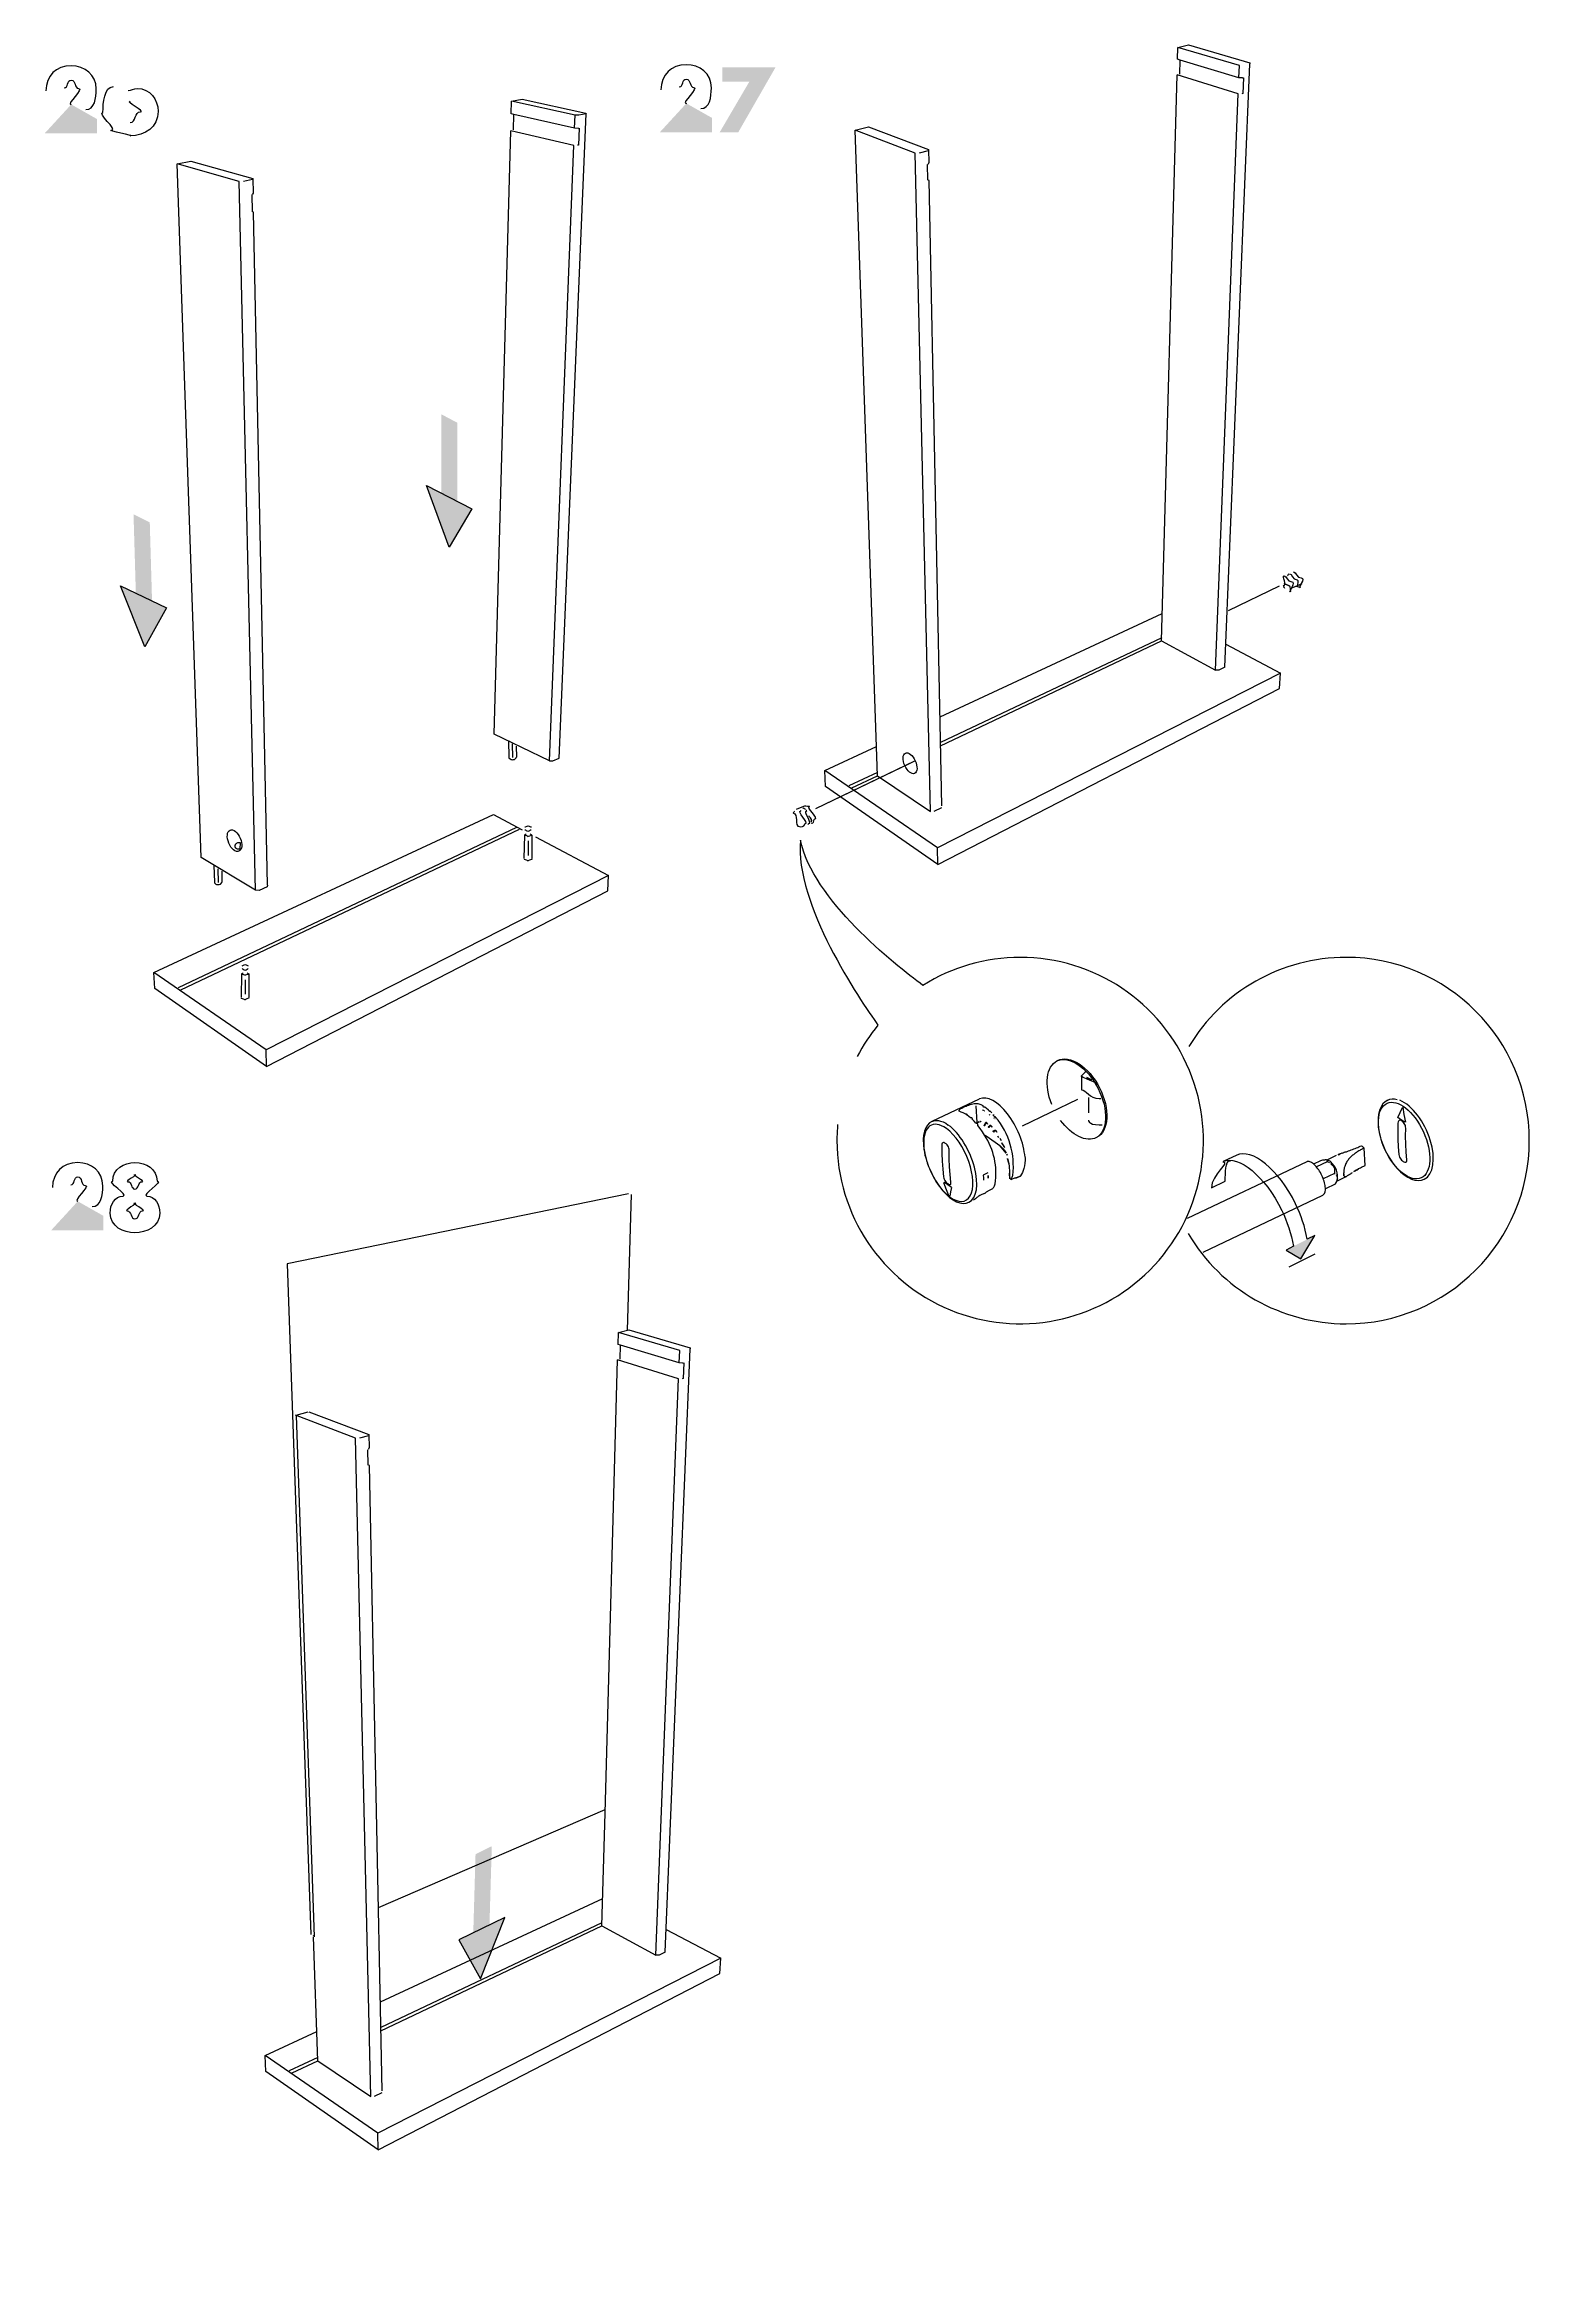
# Model space of a CAD drawing. Header units: metres. Extents: x -30.9 to 24.7, y -10.3 to 6.8.
# Drawn here: x -14.515 to -11.426, y -9.579 to -4.93 of the extents above; entities that cross this region are included whole.
import ezdxf

# ---------------------------------------------------------------- set-up
doc = ezdxf.new("R2010")
doc.units = ezdxf.units.M
doc.header["$MEASUREMENT"] = 0
doc.layers.add('PDF_Working_Num_Penna__255_Num_Penna__255', color=255, linetype='Continuous', lineweight=18)
doc.layers.add('PDF_Working_Num_Penna__7_Num_Penna__7', color=7, linetype='Continuous', lineweight=18)
doc.styles.add('GENERATED_STYLE_1', font='')
doc.styles.get('GENERATED_STYLE_1').set_extended_font_data('Arial')

msp = doc.modelspace()

# ---------------------------------------------------------------- hatches: boundary and pattern name
at = {"layer": 'PDF_Working_Num_Penna__7_Num_Penna__7', "linetype": 'Continuous', "lineweight": 18}
for points in [[(-13.0487, -5.0066), (-13.1104, -5.112), (-13.0718, -5.112), (-12.9942, -4.9768), (-13.1052, -4.9768), (-13.1052, -5.0066)], [(-14.4596, -5.0541), (-14.5148, -5.1142), (-14.4062, -5.1142), (-14.4062, -5.0844)], [(-13.1798, -5.0519), (-13.235, -5.112), (-13.1263, -5.112), (-13.1263, -5.0822)], [(-13.6894, -5.9102), (-13.6561, -5.9278), (-13.6561, -5.7165), (-13.6894, -5.6989)], [(-13.6736, -5.9755), (-13.6263, -5.8954), (-13.7207, -5.8468)], [(-14.3238, -6.1181), (-14.2901, -6.1348), (-14.2962, -5.9236), (-14.33, -5.907)], [(-14.3062, -6.183), (-14.2613, -6.1015), (-14.357, -6.0556)], [(-14.446, -7.3364), (-14.5012, -7.3965), (-14.3925, -7.3965), (-14.3925, -7.3667)], [(-11.9168, -7.4298), (-11.9321, -7.4381), (-11.9013, -7.4561), (-11.8721, -7.4077)], [(-13.5908, -8.8894), (-13.5846, -8.6782), (-13.6184, -8.6948), (-13.6245, -8.906)], [(-13.5908, -8.8894), (-13.5846, -8.6782), (-13.6184, -8.6948), (-13.6245, -8.906)], [(-13.6084, -8.9542), (-13.5576, -8.8268), (-13.6533, -8.8727)], [(-13.6084, -8.9542), (-13.5576, -8.8268), (-13.6533, -8.8727)]]:
    msp.add_hatch(color=7, dxfattribs=at).paths.add_polyline_path(points)

# ---------------------------------------------------------------- linework, layer by layer
at = {"layer": 'PDF_Working_Num_Penna__255_Num_Penna__255', "color": 255, "linetype": 'Continuous', "lineweight": 18, "flags": 128}
msp.add_lwpolyline([(-12.7146, -6.4253), (-12.9113, -6.5197)], dxfattribs=at)
msp.add_lwpolyline([(-13.6084, -8.9542), (-13.5576, -8.8268), (-13.6533, -8.8727)], close=True, dxfattribs=at)
at = {"layer": 'PDF_Working_Num_Penna__7_Num_Penna__7', "color": 7, "linetype": 'Continuous', "lineweight": 18, "flags": 128}
for points in [[(-12.1576, -4.9601), (-12.1569, -4.9354)], [(-12.153, -4.9908), (-12.1522, -4.9618), (-12.1576, -4.9601)], [(-12.1569, -4.9353), (-12.1352, -4.9298)], [(-12.0227, -4.999), (-12.0301, -4.9986), (-12.0291, -4.9733), (-12.1569, -4.9353)], [(-12.0301, -4.9986), (-12.1522, -4.9618)], [(-12.1352, -4.9298), (-12.0074, -4.9674), (-12.0072, -4.9695)], [(-12.0593, -6.2248), (-12.0072, -4.9695)], [(-12.191, -6.1702), (-12.0788, -6.2311), (-12.0314, -5.0318), (-12.1585, -4.9926)], [(-12.191, -6.1702), (-12.1585, -4.9926)], [(-12.0227, -4.999), (-12.0209, -4.9987), (-12.0222, -5.0311), (-12.024, -5.0317)], [(-13.5444, -5.0739), (-13.5436, -5.0473)], [(-13.5436, -5.0473), (-13.5212, -5.0431)], [(-13.4045, -5.1041), (-13.4122, -5.1037), (-13.4111, -5.0765), (-13.5436, -5.0473)], [(-13.5212, -5.0431), (-13.3887, -5.0721), (-13.3885, -5.0737)], [(-13.58, -6.3642), (-13.5453, -5.1087)], [(-13.4642, -6.4199), (-13.4136, -5.1392), (-13.5453, -5.1087)], [(-13.5397, -5.1072), (-13.5388, -5.0751), (-13.5444, -5.0739)], [(-13.4122, -5.1037), (-13.5388, -5.0751)], [(-13.4642, -6.4199), (-13.4575, -6.42), (-13.4442, -6.4142), (-13.3885, -5.0737)], [(-13.3885, -5.0737), (-13.4034, -5.0767), (-13.4111, -5.0765)], [(-13.4045, -5.1041), (-13.4027, -5.1038), (-13.4041, -5.1386), (-13.406, -5.1391)], [(-12.7819, -6.451), (-12.8283, -5.1077), (-12.8011, -5.1007)], [(-12.7819, -6.451), (-12.6721, -6.5252), (-12.7036, -5.1552), (-12.8283, -5.1077)], [(-12.8011, -5.1007), (-12.6761, -5.1478), (-12.6756, -5.1757)], [(-12.677, -5.1504), (-12.6953, -5.1554)], [(-14.0687, -6.6895), (-14.0761, -6.6893), (-14.1894, -6.6209), (-14.2393, -5.1774), (-14.2109, -5.1721)], [(-14.0761, -6.6893), (-14.1101, -5.2142), (-14.2393, -5.1774)], [(-14.2109, -5.1721), (-14.0815, -5.2085), (-14.0809, -5.2387)], [(-12.6787, -5.1794), (-12.678, -5.2109)], [(-14.0824, -5.2106), (-14.1014, -5.2143)], [(-14.0841, -5.2417), (-14.0834, -5.2772)], [(-12.6482, -6.5134), (-12.6748, -5.2121), (-12.678, -5.2109)], [(-14.0515, -6.6784), (-14.0801, -5.2781), (-14.0834, -5.2772)], [(-11.9466, -6.0566), (-12.0525, -6.1075)], [(-11.9178, -6.059), (-11.8982, -6.051)], [(-12.652, -6.3283), (-12.1895, -6.1132)], [(-12.1908, -6.1637), (-12.6509, -6.3817)], [(-12.6508, -6.3886), (-12.191, -6.1702)], [(-12.0573, -6.1774), (-11.9438, -6.2375)], [(-12.0593, -6.2248), (-12.0722, -6.2312), (-12.0788, -6.2311)], [(-11.9438, -6.2375), (-12.6576, -6.6012)], [(-12.6568, -6.6359), (-11.9455, -6.2694), (-11.9438, -6.2375)], [(-13.4642, -6.4199), (-13.58, -6.3642)], [(-13.5421, -6.3846), (-13.5415, -6.4131)], [(-13.5339, -6.3891), (-13.5334, -6.4123)], [(-12.8916, -6.4398), (-12.784, -6.3898)], [(-12.7053, -6.4208), (-12.9113, -6.5197)], [(-12.6568, -6.6359), (-12.6576, -6.6012), (-12.8916, -6.4398)], [(-12.89, -6.4733), (-12.8916, -6.4398)], [(-12.7821, -6.4439), (-12.8414, -6.472)], [(-12.8352, -6.4763), (-12.7819, -6.451)], [(-12.6568, -6.6359), (-12.89, -6.4733)], [(-14.2875, -6.8601), (-13.5811, -6.5316)], [(-13.5811, -6.5316), (-13.5216, -6.5631)], [(-12.9326, -6.5137), (-12.9513, -6.5209)], [(-12.6489, -6.5175), (-12.6648, -6.5254)], [(-13.5332, -6.5585), (-14.2374, -6.8923)], [(-14.2313, -6.8965), (-13.5269, -6.5619)], [(-13.5168, -6.5747), (-13.5176, -6.6228)], [(-13.509, -6.5866), (-13.509, -6.6167)], [(-13.5014, -6.5747), (-13.5013, -6.6229)], [(-13.494, -6.5777), (-13.3418, -6.6583)], [(-14.1547, -6.6446), (-14.1541, -6.673)], [(-14.1465, -6.6491), (-14.146, -6.6723)], [(-14.0515, -6.6784), (-14.0522, -6.6823), (-14.0687, -6.6895)], [(-13.3418, -6.6583), (-14.054, -7.0212)], [(-14.0532, -7.0558), (-13.3434, -6.6901), (-13.3418, -6.6583)], [(-14.0532, -7.0558), (-14.054, -7.0212), (-14.2875, -6.8601)], [(-14.2859, -6.8935), (-14.2875, -6.8601)], [(-14.1054, -6.8634), (-14.1063, -6.9115)], [(-14.0977, -6.8753), (-14.0977, -6.9054)], [(-14.09, -6.8634), (-14.0899, -6.9116)], [(-14.0532, -7.0558), (-14.2859, -6.8935)], [(-12.3574, -7.0762), (-12.3574, -7.1047)], [(-12.5708, -7.1238), (-12.6688, -7.17), (-12.6647, -7.1686), (-12.6602, -7.1681), (-12.6555, -7.1683), (-12.6507, -7.1693), (-12.6454, -7.1713), (-12.6402, -7.174), (-12.6348, -7.1776)], [(-12.5773, -7.1375), (-12.5755, -7.1723)], [(-12.3657, -7.1248), (-12.4808, -7.18)], [(-12.3428, -7.1204), (-12.3432, -7.1525)], [(-11.7205, -7.1257), (-11.7161, -7.124), (-11.7113, -7.1233), (-11.7061, -7.1234), (-11.7009, -7.1244)], [(-11.6994, -7.1622), (-11.6949, -7.1517), (-11.6901, -7.1411)], [(-11.6831, -7.1715), (-11.6861, -7.1559), (-11.6887, -7.1404), (-11.6901, -7.1411)], [(-12.5596, -7.1987), (-12.5587, -7.199), (-12.556, -7.2001), (-12.5539, -7.2014), (-12.5279, -7.2201)], [(-11.6846, -7.172), (-11.692, -7.1672), (-11.6994, -7.1622)], [(-11.6922, -7.1687), (-11.6941, -7.1678), (-11.6957, -7.1678), (-11.6969, -7.1683), (-11.6981, -7.1694), (-11.6987, -7.171), (-11.6992, -7.1735), (-11.6994, -7.1903), (-11.6993, -7.2069), (-11.6985, -7.2232), (-11.6972, -7.2393)], [(-11.6829, -7.1842), (-11.6832, -7.1813), (-11.6838, -7.1787), (-11.6847, -7.1764), (-11.686, -7.1742), (-11.6876, -7.1721), (-11.6894, -7.1705), (-11.6908, -7.1695), (-11.6922, -7.1687)], [(-11.6871, -7.2543), (-11.6851, -7.2551), (-11.6836, -7.2552), (-11.6826, -7.2548), (-11.6817, -7.2539), (-11.6811, -7.2522), (-11.6811, -7.2499), (-11.6823, -7.2338), (-11.6831, -7.2176), (-11.6832, -7.201), (-11.6829, -7.1842)], [(-12.6418, -7.2152), (-12.6435, -7.2143), (-12.6451, -7.2142), (-12.6463, -7.2147), (-12.6473, -7.2157), (-12.648, -7.2174), (-12.6482, -7.2198), (-12.6482, -7.2366), (-12.6475, -7.2531), (-12.6463, -7.2695), (-12.6447, -7.2853)], [(-12.6327, -7.231), (-12.633, -7.2282), (-12.6337, -7.2255), (-12.6346, -7.2231), (-12.6358, -7.2209), (-12.6374, -7.2188), (-12.6391, -7.2171), (-12.6405, -7.2162), (-12.6418, -7.2152)], [(-12.6347, -7.3007), (-12.6328, -7.3016), (-12.6315, -7.3017), (-12.6305, -7.3013), (-12.6296, -7.3004), (-12.6293, -7.2988), (-12.6293, -7.2965), (-12.6309, -7.2807), (-12.632, -7.2643), (-12.6327, -7.2478), (-12.6327, -7.231)], [(-12.4752, -7.2449), (-12.4752, -7.2511), (-12.4756, -7.2571), (-12.4763, -7.2627), (-12.4774, -7.268), (-12.4788, -7.2724), (-12.4803, -7.2765), (-12.4824, -7.2802), (-12.4846, -7.2835)], [(-12.0348, -7.2406), (-12.0627, -7.2537)], [(-11.6972, -7.2393), (-11.6968, -7.2419), (-11.6959, -7.2444), (-11.6948, -7.2467), (-11.6934, -7.2488), (-11.6917, -7.2508), (-11.6898, -7.2523), (-11.6884, -7.2533), (-11.6871, -7.2543)], [(-12.6447, -7.2853), (-12.6442, -7.288), (-12.6433, -7.2905), (-12.6421, -7.2928), (-12.6407, -7.2951), (-12.6391, -7.297), (-12.6373, -7.2987), (-12.6359, -7.2996), (-12.6347, -7.3007)], [(-12.6284, -7.3076), (-12.6355, -7.3024), (-12.6426, -7.2972), (-12.6441, -7.298)], [(-12.633, -7.3265), (-12.6386, -7.3124), (-12.6441, -7.298)], [(-12.5526, -7.2774), (-12.562, -7.2818), (-12.5616, -7.2874), (-12.5614, -7.2926)], [(-12.5085, -7.258), (-12.5085, -7.2597), (-12.5084, -7.2614), (-12.5076, -7.2775)], [(-11.8887, -7.2541), (-12.1378, -7.3723)], [(-12.0874, -7.3083), (-12.0585, -7.2948)], [(-11.8467, -7.2541), (-11.869, -7.2647)], [(-13.2999, -7.3205), (-14.0105, -7.4667)], [(-13.3022, -7.6043), (-13.2939, -7.322)], [(-12.6284, -7.3076), (-12.6302, -7.3168), (-12.6315, -7.3259)], [(-12.5599, -7.32), (-12.5678, -7.3238), (-12.5693, -7.3246), (-12.571, -7.3255), (-12.5725, -7.3265), (-12.5739, -7.3275), (-12.5751, -7.3285), (-12.5762, -7.3294), (-12.5779, -7.3309), (-12.5802, -7.3325), (-12.5827, -7.334)], [(-12.5599, -7.32), (-12.5582, -7.3191), (-12.5567, -7.318), (-12.5553, -7.317), (-12.5539, -7.316), (-12.5524, -7.3151), (-12.5516, -7.3145), (-12.5507, -7.3141), (-12.5421, -7.3099)], [(-11.8302, -7.3008), (-11.8502, -7.3102)], [(-14.0105, -7.4667), (-13.9614, -8.8616)], [(-11.8721, -7.4462), (-11.9264, -7.4731)], [(-13.322, -7.634), (-13.3213, -7.6092)], [(-13.3213, -7.6092), (-13.2996, -7.6036)], [(-13.1871, -7.6729), (-13.1945, -7.6724), (-13.1936, -7.6471), (-13.3213, -7.6092)], [(-13.2996, -7.6036), (-13.1718, -7.6413), (-13.1716, -7.6433)], [(-13.3555, -8.8441), (-13.2433, -8.9049), (-13.1959, -7.7056), (-13.3229, -7.6664)], [(-13.349, -8.6092), (-13.3229, -7.6664)], [(-13.3175, -7.6646), (-13.3167, -7.6356), (-13.322, -7.634)], [(-13.1945, -7.6724), (-13.3167, -7.6356)], [(-13.2237, -8.8986), (-13.1716, -7.6433)], [(-13.1871, -7.6729), (-13.1853, -7.6725), (-13.1867, -7.7049), (-13.1884, -7.7055)], [(-13.9463, -9.1248), (-13.8365, -9.199), (-13.868, -7.829), (-13.9928, -7.7815)], [(-13.9919, -7.7814), (-13.9667, -7.7743)], [(-13.9532, -8.8671), (-13.9907, -7.7817)], [(-13.9655, -7.7745), (-13.8406, -7.8216), (-13.84, -7.8495)], [(-13.8414, -7.8242), (-13.8597, -7.8292)], [(-13.8431, -7.8532), (-13.8424, -7.8847)], [(-13.8127, -9.1872), (-13.8392, -7.886), (-13.8424, -7.8847)], [(-13.8204, -8.806), (-13.3488, -8.602)], [(-13.3555, -8.8441), (-13.349, -8.6092)], [(-13.8164, -9.0022), (-13.3539, -8.787)], [(-13.9463, -9.1248), (-13.9553, -8.8669)], [(-13.3553, -8.8375), (-13.8154, -9.0555)], [(-13.8152, -9.0625), (-13.3555, -8.8441)], [(-13.2218, -8.8512), (-13.1082, -8.9114)], [(-13.1082, -8.9114), (-13.822, -9.275)], [(-13.8213, -9.3097), (-13.1099, -8.9432), (-13.1082, -8.9114)], [(-13.2237, -8.8986), (-13.2367, -8.905), (-13.2433, -8.9049)], [(-14.056, -9.1136), (-13.9485, -9.0636)], [(-13.8213, -9.3097), (-13.822, -9.275), (-14.056, -9.1136)], [(-14.0545, -9.1471), (-14.056, -9.1136)], [(-13.8213, -9.3097), (-14.0545, -9.1471)], [(-13.9466, -9.1177), (-14.0059, -9.1458)], [(-13.9997, -9.1501), (-13.9463, -9.1248)], [(-13.8134, -9.1913), (-13.8292, -9.1992)]]:
    msp.add_lwpolyline(points, dxfattribs=at)
for points in [[(-12.6755, -5.1757), (-12.6764, -5.1786)], [(-14.0809, -5.2387), (-14.0818, -5.2411)], [(-13.6736, -5.9755), (-13.7207, -5.8468), (-13.6263, -5.8954)], [(-14.3062, -6.183), (-14.357, -6.0556), (-14.2613, -6.1015)], [(-11.924, -6.0563), (-11.9357, -6.0507)], [(-12.9251, -6.5505), (-12.9268, -6.5525)], [(-14.1091, -6.6034), (-14.1107, -6.6036), (-14.1121, -6.6036), (-14.1136, -6.6034), (-14.1148, -6.6031), (-14.1158, -6.6026), (-14.1167, -6.602), (-14.1175, -6.6012), (-14.1181, -6.6003), (-14.1184, -6.5994), (-14.1187, -6.5984), (-14.1187, -6.5974), (-14.1187, -6.5964), (-14.1185, -6.5955), (-14.1181, -6.5945), (-14.1176, -6.5935), (-14.1169, -6.5926), (-14.1161, -6.5918), (-14.1152, -6.5911), (-14.1141, -6.5905), (-14.1129, -6.5901), (-14.1122, -6.5899), (-14.1114, -6.5898), (-14.1098, -6.5897), (-14.1082, -6.5899)], [(-12.3463, -7.0789), (-12.3369, -7.0833)], [(-12.5628, -7.1461), (-12.5626, -7.1462), (-12.5626, -7.1466), (-12.5625, -7.1468), (-12.5624, -7.1469), (-12.5621, -7.1471)], [(-12.5609, -7.1482), (-12.5611, -7.1479)], [(-12.5603, -7.1483), (-12.5597, -7.1483), (-12.5594, -7.148)], [(-12.552, -7.1466), (-12.552, -7.1469)], [(-12.55, -7.1483), (-12.5503, -7.1483), (-12.5506, -7.1482), (-12.5507, -7.148), (-12.5513, -7.1476)], [(-12.5503, -7.1555), (-12.5502, -7.1556)], [(-12.5477, -7.1488), (-12.548, -7.1487), (-12.5481, -7.1486), (-12.5484, -7.1486), (-12.5494, -7.1485)], [(-12.5492, -7.1562), (-12.5487, -7.1564), (-12.5483, -7.1559)], [(-12.5477, -7.1488), (-12.5443, -7.1523)], [(-12.5408, -7.156), (-12.5406, -7.1562), (-12.5406, -7.1564)], [(-12.5405, -7.1588), (-12.5406, -7.1587), (-12.5408, -7.1584), (-12.5408, -7.1581), (-12.5406, -7.1574)], [(-12.5389, -7.1604), (-12.5391, -7.1602), (-12.5394, -7.1601), (-12.5396, -7.1599), (-12.5401, -7.1592)], [(-12.5758, -7.1742), (-12.5746, -7.1732), (-12.5735, -7.1725), (-12.5723, -7.1718), (-12.5714, -7.1713), (-12.5704, -7.1708)], [(-12.5693, -7.1705), (-12.5687, -7.1703)], [(-12.568, -7.1702), (-12.5673, -7.1703), (-12.5665, -7.1707)], [(-12.5575, -7.1728), (-12.5589, -7.1789), (-12.5592, -7.1793), (-12.5598, -7.1794), (-12.5603, -7.1792)], [(-12.5575, -7.1728), (-12.557, -7.172), (-12.5562, -7.1718), (-12.555, -7.1727), (-12.5541, -7.174), (-12.5534, -7.1757)], [(-12.5481, -7.1787), (-12.5495, -7.1824), (-12.5498, -7.1828), (-12.5505, -7.1828), (-12.5512, -7.1822), (-12.5517, -7.1812)], [(-12.5481, -7.1787), (-12.5476, -7.178), (-12.5466, -7.1782), (-12.5455, -7.179), (-12.5445, -7.1806), (-12.544, -7.1822)], [(-12.5378, -7.1886), (-12.5397, -7.1918), (-12.5402, -7.1922), (-12.5408, -7.1919), (-12.5415, -7.1913), (-12.5421, -7.1904)], [(-12.5406, -7.1619), (-12.5405, -7.1621)], [(-12.5393, -7.1635), (-12.54, -7.1629), (-12.5402, -7.1627)], [(-12.538, -7.1641), (-12.5376, -7.1642), (-12.5372, -7.1639)], [(-12.5378, -7.1886), (-12.5371, -7.1881), (-12.5361, -7.1884), (-12.535, -7.1895), (-12.5342, -7.1909), (-12.5337, -7.1926)], [(-12.5303, -7.2034), (-12.5312, -7.2022), (-12.5319, -7.2009)], [(-12.525, -7.2098), (-12.5254, -7.2083), (-12.5263, -7.2068), (-12.5271, -7.2059)], [(-12.5279, -7.2201), (-12.5256, -7.2221), (-12.5231, -7.2243), (-12.5207, -7.2269), (-12.5184, -7.2297), (-12.5162, -7.2327), (-12.5142, -7.2359)], [(-12.5177, -7.2246), (-12.5182, -7.2227), (-12.5192, -7.2212), (-12.5229, -7.2163), (-12.5238, -7.2148)], [(-12.5164, -7.2315), (-12.5169, -7.2304)], [(-12.5123, -7.2407), (-12.5126, -7.2396), (-12.513, -7.2385)], [(-12.5085, -7.258), (-12.5087, -7.2575), (-12.5088, -7.2568), (-12.5113, -7.2481), (-12.5114, -7.2476)], [(-12.552, -7.2881), (-12.5521, -7.2828)], [(-12.5076, -7.2775), (-12.5072, -7.2835), (-12.5066, -7.2896)], [(-12.4959, -7.2879), (-12.4958, -7.2876), (-12.495, -7.2874), (-12.4943, -7.2872), (-12.4939, -7.2872), (-12.4936, -7.2874), (-12.4935, -7.2876)], [(-12.4855, -7.2844), (-12.4929, -7.2878)], [(-12.4857, -7.2845), (-12.4855, -7.2844), (-12.4853, -7.2842), (-12.4852, -7.284), (-12.4849, -7.2839), (-12.4848, -7.2838)], [(-12.4857, -7.2845), (-12.4855, -7.2844)], [(-13.84, -7.8495), (-13.8408, -7.8524)], [(-13.6084, -8.9542), (-13.5576, -8.8268), (-13.6533, -8.8727)], [(-13.9553, -8.8643), (-13.9563, -8.8647)]]:
    msp.add_lwpolyline(points, close=True, dxfattribs=at)
for points in [[(-13.55, -6.3778), (-13.5492, -6.4127, 0.199217), (-13.5488, -6.4136), (-13.5466, -6.4159, 0.117207), (-13.5449, -6.417, 0.164356), (-13.5375, -6.4168, 0.119876), (-13.5358, -6.4157), (-13.5337, -6.4133)], [(-14.1626, -6.6378), (-14.1618, -6.6726, 0.199217), (-14.1614, -6.6736), (-14.1592, -6.6759, 0.117207), (-14.1575, -6.677, 0.164356), (-14.15, -6.6768, 0.119876), (-14.1484, -6.6757), (-14.1463, -6.6733)], [(-12.865, -7.1764, 0.021843), (-12.8665, -7.21, 2.414284), (-12.4853, -6.8288, 0.141568), (-12.6877, -6.887)], [(-12.1355, -7.4036, 0.265688), (-11.8071, -7.5912, 0.414211), (-11.426, -7.21, 0.414211), (-11.8071, -6.8288, 0.263906), (-12.1342, -7.0142)], [(-12.5421, -7.3099), (-12.5411, -7.3083), (-12.5402, -7.3067), (-12.5396, -7.3054), (-12.5389, -7.3039), (-12.5381, -7.302), (-12.5374, -7.3001, 0.188403), (-12.5596, -7.1987), (-12.5639, -7.1916), (-12.5685, -7.185), (-12.5732, -7.1787), (-12.5733, -7.1785), (-12.5735, -7.1784), (-12.5735, -7.178), (-12.5733, -7.1772), (-12.5732, -7.1767), (-12.5732, -7.1764), (-12.5733, -7.1762), (-12.5733, -7.176), (-12.5735, -7.1759), (-12.5739, -7.1753), (-12.5744, -7.1749), (-12.5746, -7.1746), (-12.5748, -7.1745), (-12.575, -7.1743), (-12.5752, -7.1743), (-12.5759, -7.1742), (-12.5768, -7.1739), (-12.5772, -7.1739), (-12.5774, -7.1738), (-12.5776, -7.1735), (-12.5811, -7.1698), (-12.5845, -7.1663), (-12.5847, -7.1661), (-12.5848, -7.1659), (-12.5847, -7.1651), (-12.5845, -7.1646), (-12.5845, -7.1643), (-12.5847, -7.1642), (-12.5848, -7.1641), (-12.5852, -7.1636), (-12.5856, -7.1633), (-12.5858, -7.1631), (-12.5861, -7.1629), (-12.5863, -7.1629), (-12.5873, -7.1628), (-12.588, -7.1628), (-12.5883, -7.1627), (-12.5885, -7.1627), (-12.5887, -7.1626), (-12.5888, -7.1624), (-12.5923, -7.1598), (-12.5956, -7.1573), (-12.5957, -7.1572), (-12.5959, -7.157), (-12.5959, -7.1567), (-12.5957, -7.1564), (-12.5956, -7.1559), (-12.5956, -7.1556), (-12.5957, -7.1555), (-12.5963, -7.1552), (-12.5967, -7.1549), (-12.5968, -7.1548), (-12.5971, -7.1548), (-12.5974, -7.1547), (-12.5984, -7.1548), (-12.5991, -7.1548), (-12.5993, -7.1548), (-12.5996, -7.1547), (-12.5999, -7.1547), (-12.604, -7.1525), (-12.6081, -7.1508), (-12.6097, -7.1501), (-12.611, -7.1494), (-12.6119, -7.1486), (-12.6122, -7.1478), (-12.6122, -7.1469), (-12.6118, -7.1461), (-12.6111, -7.1453), (-12.6098, -7.1443), (-12.6085, -7.1433), (-12.6068, -7.1424), (-12.6047, -7.1413), (-12.6026, -7.1401), (-12.6003, -7.1392), (-12.5978, -7.1381), (-12.5952, -7.1369), (-12.5924, -7.136), (-12.5895, -7.135), (-12.5868, -7.1342), (-12.584, -7.1335), (-12.5813, -7.1331), (-12.5784, -7.1327), (-12.5757, -7.1327), (-12.5733, -7.133), (-12.5712, -7.1334), (-12.5672, -7.135), (-12.5631, -7.1372), (-12.5629, -7.1374), (-12.5628, -7.1375), (-12.5629, -7.1376), (-12.5629, -7.1381), (-12.5631, -7.1385), (-12.5631, -7.1387), (-12.563, -7.1389), (-12.5625, -7.1392), (-12.5621, -7.1394), (-12.5618, -7.1396), (-12.5616, -7.1396), (-12.5613, -7.1396), (-12.5604, -7.1396), (-12.5596, -7.1396), (-12.5594, -7.1397), (-12.5591, -7.1397), (-12.5588, -7.1399), (-12.5555, -7.1424), (-12.552, -7.145), (-12.552, -7.1464)], [(-12.4934, -7.2879), (-12.4941, -7.2882), (-12.495, -7.2881), (-12.4958, -7.2876), (-12.5045, -7.2919), (-12.5037, -7.2904), (-12.503, -7.2889), (-12.5023, -7.2875), (-12.5018, -7.286), (-12.5012, -7.2844), (-12.5007, -7.2825, 0.210069), (-12.5364, -7.1613), (-12.5365, -7.1611), (-12.5368, -7.1609), (-12.5371, -7.1607), (-12.538, -7.1605), (-12.5389, -7.1604)], [(-11.8279, -7.2412), (-11.8474, -7.2505, 0.047037), (-11.8488, -7.2504, 0.031867), (-11.8505, -7.2504, 0.026984), (-11.8531, -7.2507, 0.019254), (-11.856, -7.2511, 0.002904), (-11.8605, -7.2521), (-11.8747, -7.2588)], [(-11.8253, -7.2885, -0.037411), (-11.8256, -7.2907, -0.033639), (-11.8266, -7.2937, -0.029528), (-11.828, -7.2967, -0.015964), (-11.8301, -7.3006), (-11.8255, -7.2929, 0.267556), (-11.8391, -7.2545, 0.147783), (-11.846, -7.2507), (-11.8481, -7.2504)], [(-11.7774, -7.2667, -0.007244), (-11.7677, -7.2617), (-11.7697, -7.2258, 0.007315), (-11.7771, -7.2295, 0.017972), (-11.7841, -7.2337, 0.023777), (-11.7905, -7.2382, 0.025659), (-11.7965, -7.2431, 0.012904), (-11.7993, -7.2459, 0.016848), (-11.8019, -7.2489, 0.02297), (-11.8043, -7.252, 0.023125), (-11.8064, -7.2554, 0.024753), (-11.8085, -7.2595, 0.030182), (-11.8101, -7.2639, 0.028436), (-11.8109, -7.2667, 0.016129), (-11.8114, -7.2696, 0.015659), (-11.8118, -7.2722, 0.010194), (-11.812, -7.2748, 0.014064), (-11.8121, -7.2773)], [(-11.8075, -7.2336, 0.005989), (-11.8018, -7.2315, 0.003118), (-11.7963, -7.2295, 0.002819), (-11.7908, -7.2275, 0.005678), (-11.7855, -7.2253, 0.008732), (-11.7753, -7.2207, -0.070903), (-11.7697, -7.2258)], [(-12.1045, -7.4421), (-11.8552, -7.3233, 0.296934), (-11.8502, -7.3087), (-11.8505, -7.3061), (-11.8509, -7.3033), (-11.8514, -7.3006), (-11.8521, -7.2977), (-11.853, -7.2947), (-11.854, -7.2917), (-11.8551, -7.2886), (-11.8563, -7.2856), (-11.8577, -7.2826), (-11.8592, -7.2796), (-11.8607, -7.2767), (-11.8624, -7.2739), (-11.8641, -7.2712), (-11.8659, -7.2686), (-11.8678, -7.2662), (-11.8696, -7.264), (-11.8715, -7.2619), (-11.8734, -7.26), (-11.8752, -7.2584), (-11.8771, -7.2569), (-11.8789, -7.2557), (-11.8806, -7.2548), (-11.8823, -7.254), (-11.884, -7.2536), (-11.8855, -7.2534), (-11.8869, -7.2535), (-11.8882, -7.2538), (-11.8887, -7.2541)], [(-11.8329, -7.2647, -0.04469), (-11.832, -7.267, -0.036365), (-11.8313, -7.2695, -0.039532), (-11.8311, -7.2725, -0.034035), (-11.8312, -7.2756, -0.015124), (-11.8316, -7.2785), (-11.8547, -7.2895)], [(-11.8263, -7.2942), (-11.8068, -7.2849, 0.017362), (-11.8046, -7.2837)], [(-11.941, -7.3552, -0.071075), (-11.9168, -7.4298), (-11.9321, -7.4381), (-11.9013, -7.4561), (-11.8721, -7.4077), (-11.8881, -7.4153, 0.070021), (-11.9122, -7.3418)]]:
    msp.add_lwpolyline(points, format="xyb", dxfattribs=at)
for points in [[(-12.9419, -6.5238), (-12.9425, -6.5234, 0.414216)], [(-12.9193, -6.5432), (-12.9198, -6.5467, 0.003159)], [(-11.8196, -7.2378, 0.009176), (-11.8237, -7.2394, 0.026872)], [(-11.8344, -7.2624, 0.036428), (-11.8362, -7.2604, 0.033712), (-11.839, -7.2581, 0.027148)], [(-11.8264, -7.283, 0.060852), (-11.8281, -7.281, 0.056314)], [(-11.812, -7.2794, 0.012155), (-11.8119, -7.2816, 0.011782), (-11.8116, -7.2832, 0.043538)], [(-11.782, -7.2692, 0.007593), (-11.7864, -7.2719, 0.003219), (-11.7907, -7.2745, 0.003824)]]:
    msp.add_lwpolyline(points, format="xyb", close=True, dxfattribs=at)
at = {"layer": 'PDF_Working_Num_Penna__7_Num_Penna__7', "color": 7, "linetype": 'Continuous', "lineweight": 18}
for centre, radius, start, end in [((-11.9089, -6.0427), 0.0319, 202.898, 213.5466), ((-12.9412, -6.5487), 0.0087, 246.5946, 336.5324), ((-12.9196, -6.5493), 0.000496, 188.3863, 203.5045), ((-13.5154, -6.6246), 0.00209, 166.9836, 180.1788), ((-14.1041, -6.9134), 0.00209, 166.9836, 180.1788), ((-12.485, -7.2106), 0.3818, 140.8739, 152.6639), ((-12.3211, -7.0505), 0.0718, 269.9692, 273.1365), ((-12.3208, -7.1158), 0.0615, 269.7428, 275.4825), ((-11.8482, -7.2522), 0.00223, 333.8708, 358.917), ((-11.8553, -7.1179), 0.1249, 288.563, 290.5297), ((-11.8329, -7.2871), 0.00757, 5.0844, 19.1309), ((-11.8095, -7.2841), 0.00146, 227.2365, 268.5446), ((-11.8117, -7.2742), 0.0118, 286.5108, 295.5906)]:
    msp.add_arc(centre, radius, start, end, dxfattribs=at)
for centre, major_axis, ratio in [((-12.7144, -6.4249), (-0.0096, 0.0211), 0.516213), ((-14.1199, -6.586), (-0.0092, 0.0221), 0.538319), ((-11.6864, -7.21), (-0.0355, 0.0776), 0.515132)]:
    msp.add_ellipse(centre, major_axis=major_axis, ratio=ratio, dxfattribs=at)
for centre, major_axis, ratio, start_param, end_param in [((-12.5314, -7.2088), (-0.0387, 0.0854), 0.48348, 4.071607, 6.273931), ((-11.683, -7.2083), (-0.0376, 0.0825), 0.529144, 6.279842, 9.445091), ((-11.6832, -7.208), (-0.0382, 0.0827), 0.520675, 3.1551, 5.766958), ((-12.631, -7.2545), (-0.0379, 0.0844), 0.487046, 6.280437, 9.449123), ((-12.6351, -7.2562), (-0.0349, 0.0785), 0.471756, 5.598969, 8.707056), ((-12.6348, -7.2564), (-0.0353, 0.0786), 0.47107, 2.420623, 5.599137), ((-12.6311, -7.2542), (-0.0385, 0.0845), 0.475556, 3.154729, 5.585716)]:
    msp.add_ellipse(centre, major_axis=major_axis, ratio=ratio, start_param=start_param, end_param=end_param, dxfattribs=at)
for points in [[(-14.4598, -4.9736), (-14.4917, -4.9736), (-14.5114, -4.9946), (-14.5125, -5.0256)], [(-14.4076, -5.0216), (-14.4076, -4.9923), (-14.4314, -4.9736), (-14.4598, -4.9736)], [(-13.18, -4.9714), (-13.2119, -4.9714), (-13.2316, -4.9924), (-13.2327, -5.0234)], [(-13.1278, -5.0195), (-13.1278, -4.9901), (-13.1516, -4.9714), (-13.18, -4.9714)], [(-14.4743, -5.0198), (-14.4652, -5.0198), (-14.4691, -5.0034), (-14.4596, -5.0034)], [(-14.4442, -5.0209), (-14.4318, -5.0209), (-14.4713, -5.0541), (-14.4596, -5.0541)], [(-14.4596, -5.0034), (-14.4503, -5.0034), (-14.4528, -5.0209), (-14.4442, -5.0209)], [(-14.3936, -5.0708), (-14.3936, -5.0512), (-14.3911, -5.017), (-14.3719, -5.017)], [(-14.3411, -5.0251), (-14.3344, -5.0251), (-14.3293, -5.0209), (-14.3223, -5.0209)], [(-14.3223, -5.0209), (-14.2957, -5.0209), (-14.2789, -5.0437), (-14.2789, -5.0685)], [(-13.1945, -5.0177), (-13.1853, -5.0177), (-13.1893, -5.0012), (-13.1798, -5.0012)], [(-13.1644, -5.0188), (-13.152, -5.0188), (-13.1914, -5.0519), (-13.1798, -5.0519)], [(-13.1798, -5.0012), (-13.1705, -5.0012), (-13.173, -5.0188), (-13.1644, -5.0188)], [(-13.1496, -5.0627), (-13.131, -5.0627), (-13.1278, -5.0388), (-13.1278, -5.0195)], [(-14.4295, -5.0649), (-14.4108, -5.0649), (-14.4076, -5.041), (-14.4076, -5.0216)], [(-14.3155, -5.0695), (-14.3033, -5.0695), (-14.3495, -5.0475), (-14.3371, -5.0475)], [(-14.3755, -5.1079), (-14.3615, -5.1079), (-14.4076, -5.0708), (-14.3936, -5.0708)], [(-14.337, -5.1195), (-14.3239, -5.1195), (-14.3888, -5.1079), (-14.3755, -5.1079)], [(-14.3371, -5.0919), (-14.3248, -5.0919), (-14.3278, -5.0695), (-14.3155, -5.0695)], [(-14.2789, -5.0685), (-14.2789, -5.1016), (-14.3061, -5.1195), (-14.337, -5.1195)], [(-11.9382, -6.0551), (-11.9284, -6.0551), (-11.9415, -6.0349), (-11.9361, -6.0349)], [(-11.9361, -6.0349), (-11.9307, -6.0349), (-11.93, -6.0475), (-11.9202, -6.0475)], [(-11.9293, -6.0351), (-11.9271, -6.0351), (-11.9275, -6.0307), (-11.9256, -6.0307)], [(-11.9251, -6.0305), (-11.9197, -6.0305), (-11.919, -6.0431), (-11.9092, -6.0431)], [(-11.9163, -6.0268), (-11.9109, -6.0268), (-11.9102, -6.0394), (-11.9004, -6.0394)], [(-11.9092, -6.0431), (-11.9049, -6.0431), (-11.9103, -6.0544), (-11.9069, -6.0544)], [(-11.9004, -6.0394), (-11.8906, -6.0394), (-11.9079, -6.0596), (-11.9025, -6.0596)], [(-11.9351, -6.0602), (-11.9351, -6.0602), (-11.9373, -6.0594), (-11.936, -6.0594)], [(-11.9202, -6.0475), (-11.9104, -6.0475), (-11.9277, -6.0676), (-11.9223, -6.0676)], [(-11.9248, -6.068), (-11.9205, -6.068), (-11.924, -6.0563), (-11.924, -6.0563)], [(-11.9025, -6.0596), (-11.8995, -6.0596), (-11.9161, -6.0566), (-11.9119, -6.0566)], [(-13.5466, -6.4159), (-13.5466, -6.4159), (-13.5466, -6.416), (-13.5466, -6.416)], [(-13.5358, -6.4157), (-13.5358, -6.4157), (-13.5358, -6.4157), (-13.5358, -6.4157)], [(-13.5338, -6.4133), (-13.5334, -6.4133), (-13.5338, -6.4123), (-13.5334, -6.4123)], [(-13.509, -6.5551), (-13.5053, -6.5551), (-13.5174, -6.5582), (-13.5157, -6.5582)], [(-13.5023, -6.5582), (-13.5006, -6.5582), (-13.5127, -6.5551), (-13.509, -6.5551)], [(-12.9552, -6.5245), (-12.9538, -6.5245), (-12.9586, -6.529), (-12.9572, -6.529)], [(-12.9572, -6.529), (-12.9464, -6.529), (-12.9555, -6.5567), (-12.9446, -6.5567)], [(-12.9327, -6.5506), (-12.923, -6.5506), (-12.9516, -6.5238), (-12.9419, -6.5238)], [(-12.9251, -6.5505), (-12.9162, -6.5505), (-12.9383, -6.5241), (-12.9294, -6.5241)], [(-12.9356, -6.5188), (-12.935, -6.5188), (-12.9382, -6.5179), (-12.9376, -6.5179)], [(-12.9355, -6.5188), (-12.9354, -6.5188), (-12.9356, -6.5188), (-12.9356, -6.5188)], [(-12.9356, -6.5188), (-12.9355, -6.5188), (-12.9356, -6.5188), (-12.9356, -6.5188)], [(-12.9354, -6.5188), (-12.9354, -6.5188), (-12.9355, -6.5188), (-12.9355, -6.5188)], [(-12.9351, -6.5188), (-12.935, -6.5188), (-12.9355, -6.5188), (-12.9354, -6.5188)], [(-12.9233, -6.5154), (-12.9198, -6.5154), (-12.9352, -6.5137), (-12.9326, -6.5137)], [(-12.935, -6.5189), (-12.9349, -6.5189), (-12.9351, -6.5188), (-12.935, -6.5188)], [(-12.935, -6.5188), (-12.935, -6.5188), (-12.9351, -6.5188), (-12.9351, -6.5188)], [(-12.9349, -6.5189), (-12.9349, -6.5189), (-12.935, -6.5189), (-12.935, -6.5189)], [(-12.9329, -6.5205), (-12.9324, -6.5205), (-12.935, -6.5194), (-12.9345, -6.5194)], [(-12.9347, -6.519), (-12.9346, -6.519), (-12.9349, -6.5189), (-12.9349, -6.5189)], [(-12.9346, -6.5191), (-12.9346, -6.5191), (-12.9347, -6.519), (-12.9347, -6.519)], [(-12.9347, -6.519), (-12.9347, -6.519), (-12.9347, -6.519), (-12.9347, -6.519)], [(-12.9346, -6.5191), (-12.9346, -6.5191), (-12.9346, -6.5191), (-12.9346, -6.5191)], [(-12.9346, -6.5193), (-12.9346, -6.5193), (-12.9346, -6.5191), (-12.9346, -6.5191)], [(-12.9345, -6.5194), (-12.9345, -6.5194), (-12.9346, -6.5193), (-12.9346, -6.5193)], [(-12.9346, -6.5193), (-12.9346, -6.5193), (-12.9346, -6.5193), (-12.9346, -6.5193)], [(-12.9346, -6.5193), (-12.9346, -6.5193), (-12.9346, -6.5193), (-12.9346, -6.5193)], [(-12.9332, -6.5521), (-12.9328, -6.5521), (-12.9331, -6.5506), (-12.9327, -6.5506)], [(-12.9328, -6.5206), (-12.9328, -6.5206), (-12.9329, -6.5205), (-12.9329, -6.5205)], [(-12.9329, -6.5205), (-12.9329, -6.5205), (-12.9329, -6.5205), (-12.9329, -6.5205)], [(-12.9327, -6.5206), (-12.9327, -6.5206), (-12.9329, -6.5206), (-12.9328, -6.5206)], [(-12.9324, -6.5207), (-12.9323, -6.5207), (-12.9328, -6.5206), (-12.9327, -6.5206)], [(-12.9323, -6.5207), (-12.9323, -6.5207), (-12.9324, -6.5207), (-12.9324, -6.5207)], [(-12.9322, -6.5208), (-12.9322, -6.5208), (-12.9323, -6.5207), (-12.9323, -6.5207)], [(-12.932, -6.5209), (-12.932, -6.5209), (-12.9323, -6.5208), (-12.9322, -6.5208)], [(-12.9122, -6.5407), (-12.903, -6.5407), (-12.9321, -6.5154), (-12.9233, -6.5154)], [(-12.932, -6.521), (-12.9319, -6.521), (-12.932, -6.5209), (-12.932, -6.5209)], [(-12.932, -6.5209), (-12.932, -6.5209), (-12.932, -6.5209), (-12.932, -6.5209)], [(-12.932, -6.5211), (-12.9319, -6.5211), (-12.932, -6.521), (-12.932, -6.521)], [(-12.932, -6.5213), (-12.9319, -6.5213), (-12.932, -6.5211), (-12.932, -6.5211)], [(-12.9319, -6.5214), (-12.9319, -6.5214), (-12.932, -6.5213), (-12.932, -6.5213)], [(-12.932, -6.5213), (-12.9319, -6.5213), (-12.932, -6.5213), (-12.932, -6.5213)], [(-12.9303, -6.523), (-12.9302, -6.523), (-12.9304, -6.523), (-12.9303, -6.523)], [(-12.9303, -6.523), (-12.9303, -6.523), (-12.9304, -6.523), (-12.9304, -6.523)], [(-12.9302, -6.5231), (-12.9302, -6.5231), (-12.9303, -6.523), (-12.9303, -6.523)], [(-12.9299, -6.5232), (-12.9298, -6.5232), (-12.9303, -6.5231), (-12.9302, -6.5231)], [(-12.9298, -6.5233), (-12.9297, -6.5233), (-12.9299, -6.5232), (-12.9298, -6.5232)], [(-12.9297, -6.5233), (-12.9296, -6.5233), (-12.9298, -6.5233), (-12.9298, -6.5233)], [(-12.9295, -6.5236), (-12.9294, -6.5236), (-12.9298, -6.5233), (-12.9297, -6.5233)], [(-12.9294, -6.5237), (-12.9294, -6.5237), (-12.9295, -6.5236), (-12.9294, -6.5236)], [(-12.9294, -6.5236), (-12.9294, -6.5236), (-12.9295, -6.5236), (-12.9295, -6.5236)], [(-12.9295, -6.5236), (-12.9295, -6.5236), (-12.9295, -6.5236), (-12.9295, -6.5236)], [(-12.9295, -6.524), (-12.9294, -6.524), (-12.9295, -6.5237), (-12.9294, -6.5237)], [(-12.9294, -6.5241), (-12.9294, -6.5241), (-12.9295, -6.524), (-12.9295, -6.524)], [(-12.9294, -6.5241), (-12.9294, -6.5241), (-12.9295, -6.5241), (-12.9294, -6.5241)], [(-12.9192, -6.543), (-12.9161, -6.543), (-12.9271, -6.5342), (-12.924, -6.5342)], [(-12.9201, -6.5493), (-12.92, -6.5493), (-12.9201, -6.5494), (-12.9201, -6.5494)], [(-12.92, -6.5495), (-12.92, -6.5495), (-12.92, -6.5497), (-12.92, -6.5497)], [(-12.92, -6.5497), (-12.9199, -6.5497), (-12.9199, -6.5497), (-12.9199, -6.5497)], [(-12.9199, -6.5497), (-12.9199, -6.5497), (-12.9198, -6.5498), (-12.9198, -6.5498)], [(-12.9198, -6.5498), (-12.9198, -6.5498), (-12.9197, -6.5498), (-12.9197, -6.5498)], [(-12.9197, -6.5498), (-12.9197, -6.5498), (-12.9197, -6.5498), (-12.9196, -6.5498)], [(-12.9196, -6.5498), (-12.9196, -6.5498), (-12.9196, -6.5498), (-12.9196, -6.5498)], [(-12.9193, -6.5432), (-12.9191, -6.5432), (-12.9193, -6.5425), (-12.9192, -6.5425)], [(-12.9192, -6.5425), (-12.9191, -6.5425), (-12.9192, -6.5422), (-12.9192, -6.5422)], [(-12.9181, -6.5492), (-12.9179, -6.5492), (-12.9177, -6.5493), (-12.9176, -6.5493)], [(-12.9162, -6.5488), (-12.914, -6.5488), (-12.9153, -6.5407), (-12.9122, -6.5407)], [(-12.9162, -6.5488), (-12.9162, -6.5488), (-12.9162, -6.5487), (-12.9161, -6.5487)], [(-12.9161, -6.5487), (-12.9161, -6.5487), (-12.9161, -6.5487), (-12.9161, -6.5487)], [(-13.5091, -6.5778), (-13.5048, -6.5778), (-13.5185, -6.5747), (-13.5168, -6.5747)], [(-13.5168, -6.5747), (-13.5157, -6.5747), (-13.5154, -6.572), (-13.5131, -6.572)], [(-13.5156, -6.5632), (-13.5138, -6.5632), (-13.5127, -6.5663), (-13.5091, -6.5663)], [(-13.5015, -6.5751), (-13.4999, -6.5751), (-13.513, -6.5778), (-13.5091, -6.5778)], [(-13.5091, -6.5663), (-13.5055, -6.5663), (-13.5043, -6.5632), (-13.5026, -6.5632)], [(-13.5049, -6.5721), (-13.5026, -6.5721), (-13.5025, -6.5747), (-13.5014, -6.5747)], [(-13.5014, -6.5747), (-13.5012, -6.5747), (-13.5015, -6.5751), (-13.5015, -6.5751)], [(-12.9423, -6.5848), (-12.9552, -6.7167), (-12.8183, -6.9179), (-12.7811, -6.9697)], [(-12.6877, -6.887), (-12.747, -6.8432), (-12.9177, -6.7079), (-12.9423, -6.5848)], [(-13.5091, -6.6288), (-13.5045, -6.6288), (-13.5198, -6.6246), (-13.5175, -6.6246)], [(-13.5008, -6.6245), (-13.4985, -6.6245), (-13.5138, -6.6288), (-13.5091, -6.6288)], [(-14.1592, -6.6759), (-14.1592, -6.6759), (-14.1592, -6.676), (-14.1592, -6.676)], [(-14.1484, -6.6757), (-14.1484, -6.6757), (-14.1484, -6.6757), (-14.1484, -6.6757)], [(-14.1464, -6.6733), (-14.146, -6.6733), (-14.1463, -6.6723), (-14.146, -6.6723)], [(-14.0977, -6.8666), (-14.0935, -6.8666), (-14.1072, -6.8634), (-14.1054, -6.8634)], [(-14.0977, -6.8438), (-14.094, -6.8438), (-14.1061, -6.8469), (-14.1044, -6.8469)], [(-14.1054, -6.8634), (-14.1043, -6.8634), (-14.104, -6.8608), (-14.1017, -6.8608)], [(-14.1042, -6.8519), (-14.1025, -6.8519), (-14.1013, -6.8551), (-14.0977, -6.8551)], [(-14.0901, -6.8639), (-14.0885, -6.8639), (-14.1016, -6.8666), (-14.0977, -6.8666)], [(-14.091, -6.8469), (-14.0893, -6.8469), (-14.1014, -6.8438), (-14.0977, -6.8438)], [(-14.0977, -6.8551), (-14.0941, -6.8551), (-14.093, -6.8519), (-14.0912, -6.8519)], [(-14.0936, -6.8608), (-14.0913, -6.8608), (-14.0912, -6.8634), (-14.0901, -6.8634)], [(-14.0901, -6.8634), (-14.0899, -6.8634), (-14.0901, -6.8639), (-14.0901, -6.8639)], [(-14.0978, -6.9175), (-14.0932, -6.9175), (-14.1085, -6.9134), (-14.1062, -6.9134)], [(-14.0895, -6.9133), (-14.0872, -6.9133), (-14.1024, -6.9175), (-14.0978, -6.9175)], [(-12.4195, -7.1349), (-12.4356, -7.0947), (-12.4312, -7.0555), (-12.4079, -7.0436)], [(-12.4093, -7.0444), (-12.3843, -7.0317), (-12.3457, -7.0572), (-12.3232, -7.1015)], [(-12.4079, -7.0436), (-12.382, -7.0305), (-12.3428, -7.0557), (-12.3203, -7.1)], [(-12.3504, -7.0658), (-12.3451, -7.0658), (-12.3613, -7.0762), (-12.3574, -7.0762)], [(-12.3284, -7.0935), (-12.3118, -7.0935), (-12.3659, -7.0762), (-12.3574, -7.0762)], [(-12.3574, -7.1047), (-12.3477, -7.1047), (-12.3411, -7.1224), (-12.3211, -7.1224)], [(-12.3232, -7.1015), (-12.3006, -7.1457), (-12.3026, -7.1918), (-12.3276, -7.2045)], [(-12.3203, -7.1), (-12.2977, -7.1442), (-12.3004, -7.1907), (-12.3262, -7.2038)], [(-12.3262, -7.2038), (-12.3477, -7.2147), (-12.3784, -7.199), (-12.4012, -7.168)], [(-12.3433, -7.1672), (-12.3433, -7.1672), (-12.3446, -7.1773), (-12.3211, -7.1773)], [(-12.0627, -7.2537), (-12.0309, -7.2395), (-11.9756, -7.2838), (-11.941, -7.3552)], [(-12.0627, -7.2537), (-12.0309, -7.2395), (-11.9756, -7.2838), (-11.941, -7.3552)], [(-12.0585, -7.2948), (-12.0581, -7.2769), (-12.0597, -7.252), (-12.0475, -7.252)], [(-11.9122, -7.3418), (-11.9471, -7.2697), (-12.0031, -7.2253), (-12.0348, -7.2406)], [(-11.9122, -7.3418), (-11.9471, -7.2697), (-12.0031, -7.2253), (-12.0348, -7.2406)], [(-11.8466, -7.2509), (-11.8463, -7.2509), (-11.8478, -7.2505), (-11.8475, -7.2505)], [(-11.8461, -7.2515), (-11.8459, -7.2515), (-11.8468, -7.2509), (-11.8466, -7.2509)], [(-11.8467, -7.2541), (-11.8463, -7.2541), (-11.8466, -7.2531), (-11.8462, -7.2531)], [(-11.846, -7.2522), (-11.8457, -7.2522), (-11.8463, -7.2515), (-11.8461, -7.2515)], [(-11.8275, -7.2411), (-11.8273, -7.2411), (-11.828, -7.2412), (-11.8279, -7.2412)], [(-11.8155, -7.2363), (-11.8141, -7.2363), (-11.8211, -7.2378), (-11.8196, -7.2378)], [(-11.8075, -7.2336), (-11.806, -7.2336), (-11.8129, -7.2349), (-11.8115, -7.2349)], [(-14.4462, -7.2559), (-14.4781, -7.2559), (-14.4978, -7.2769), (-14.4989, -7.3079)], [(-14.4607, -7.3022), (-14.4515, -7.3022), (-14.4555, -7.2857), (-14.446, -7.2857)], [(-14.394, -7.304), (-14.394, -7.2746), (-14.4178, -7.2559), (-14.4462, -7.2559)], [(-14.446, -7.2857), (-14.4366, -7.2857), (-14.4392, -7.3032), (-14.4305, -7.3032)], [(-14.3518, -7.3251), (-14.3388, -7.3251), (-14.3875, -7.2945), (-14.3732, -7.2945)], [(-14.3732, -7.2945), (-14.3732, -7.2686), (-14.3502, -7.2559), (-14.3271, -7.2559)], [(-14.3271, -7.2803), (-14.3188, -7.2803), (-14.3504, -7.2955), (-14.342, -7.2955)], [(-14.342, -7.2955), (-14.3336, -7.2955), (-14.3354, -7.3108), (-14.3271, -7.3108)], [(-14.3122, -7.2955), (-14.3038, -7.2955), (-14.3353, -7.2803), (-14.3271, -7.2803)], [(-14.3271, -7.2559), (-14.304, -7.2559), (-14.281, -7.2686), (-14.281, -7.2945)], [(-14.3271, -7.3108), (-14.3189, -7.3108), (-14.3206, -7.2955), (-14.3122, -7.2955)], [(-14.281, -7.2945), (-14.2667, -7.2945), (-14.3154, -7.3251), (-14.3024, -7.3251)], [(-12.0636, -7.2541), (-12.0469, -7.2541), (-12.0867, -7.2814), (-12.0874, -7.3083)], [(-11.842, -7.2563), (-11.8403, -7.2563), (-11.8485, -7.2541), (-11.8467, -7.2541)], [(-11.8329, -7.2647), (-11.832, -7.2647), (-11.8353, -7.2624), (-11.8344, -7.2624)], [(-11.8301, -7.2794), (-11.8296, -7.2794), (-11.8321, -7.2785), (-11.8316, -7.2785)], [(-11.8257, -7.2847), (-11.8251, -7.2847), (-11.827, -7.283), (-11.8264, -7.283)], [(-11.8253, -7.2885), (-11.8246, -7.2885), (-11.826, -7.2865), (-11.8253, -7.2865)], [(-11.812, -7.2794), (-11.8114, -7.2794), (-11.8129, -7.2773), (-11.8121, -7.2773)], [(-11.8105, -7.2852), (-11.8101, -7.2852), (-11.8114, -7.2845), (-11.8111, -7.2845)], [(-11.8083, -7.2855), (-11.8079, -7.2855), (-11.8099, -7.2856), (-11.8095, -7.2856)], [(-11.8024, -7.2823), (-11.8014, -7.2823), (-11.8055, -7.2837), (-11.8046, -7.2837)], [(-11.7999, -7.2807), (-11.7989, -7.2807), (-11.8033, -7.2823), (-11.8024, -7.2823)], [(-11.7974, -7.2789), (-11.7964, -7.2789), (-11.801, -7.2807), (-11.7999, -7.2807)], [(-11.7947, -7.2772), (-11.7936, -7.2772), (-11.7985, -7.2789), (-11.7974, -7.2789)], [(-11.7774, -7.2667), (-11.7756, -7.2667), (-11.7837, -7.2692), (-11.782, -7.2692)], [(-14.4305, -7.3032), (-14.4182, -7.3032), (-14.4576, -7.3364), (-14.446, -7.3364)], [(-14.4158, -7.3472), (-14.3972, -7.3472), (-14.394, -7.3233), (-14.394, -7.304)], [(-14.3787, -7.361), (-14.3787, -7.3432), (-14.3689, -7.3255), (-14.3518, -7.3255)], [(-14.3271, -7.3396), (-14.3181, -7.3396), (-14.3526, -7.3565), (-14.3432, -7.3565)], [(-14.311, -7.3565), (-14.3016, -7.3565), (-14.3361, -7.3396), (-14.3271, -7.3396)], [(-14.3024, -7.3255), (-14.2853, -7.3255), (-14.2755, -7.3432), (-14.2755, -7.361)], [(-14.3271, -7.4019), (-14.3504, -7.4019), (-14.3787, -7.3889), (-14.3787, -7.361)], [(-14.3432, -7.3565), (-14.3341, -7.3565), (-14.3361, -7.373), (-14.3271, -7.373)], [(-14.3271, -7.373), (-14.3181, -7.373), (-14.3201, -7.3565), (-14.311, -7.3565)], [(-14.2755, -7.361), (-14.2755, -7.3889), (-14.3038, -7.4019), (-14.3271, -7.4019)]]:
    msp.add_open_spline(points, degree=3, dxfattribs=at)

# ---------------------------------------------------------------- texts
at = {"layer": 'PDF_Working_Num_Penna__7_Num_Penna__7', "color": 7, "linetype": 'Continuous', "lineweight": 18, "attachment_point": 7, "style": 'GENERATED_STYLE_1'}
for s, insert, char_height in [('\\A1;{\\pql;\\fArial|b0|i0|c0|p34;2x}', (-12.9269, -7.1537), 0.0000077), ('\\A1;{\\pql;\\fArial|b0|i0|c0|p34;25}', (-11.499, -9.5794), 0.00000428)]:
    msp.add_mtext(s, dxfattribs=dict(at, insert=insert, char_height=char_height))
at = {"layer": 'PDF_Working_Num_Penna__7_Num_Penna__7', "color": 7, "linetype": 'Continuous', "lineweight": 18, "insert": (-12.5944, -7.4147), "char_height": 0.00000321, "attachment_point": 7, "rotation": 24.3499, "style": 'GENERATED_STYLE_1'}
msp.add_mtext('\\A1;{\\pql;\\fArial|b0|i0|c0|p34;119030}', dxfattribs=at)

doc.saveas('drawing.dxf')
